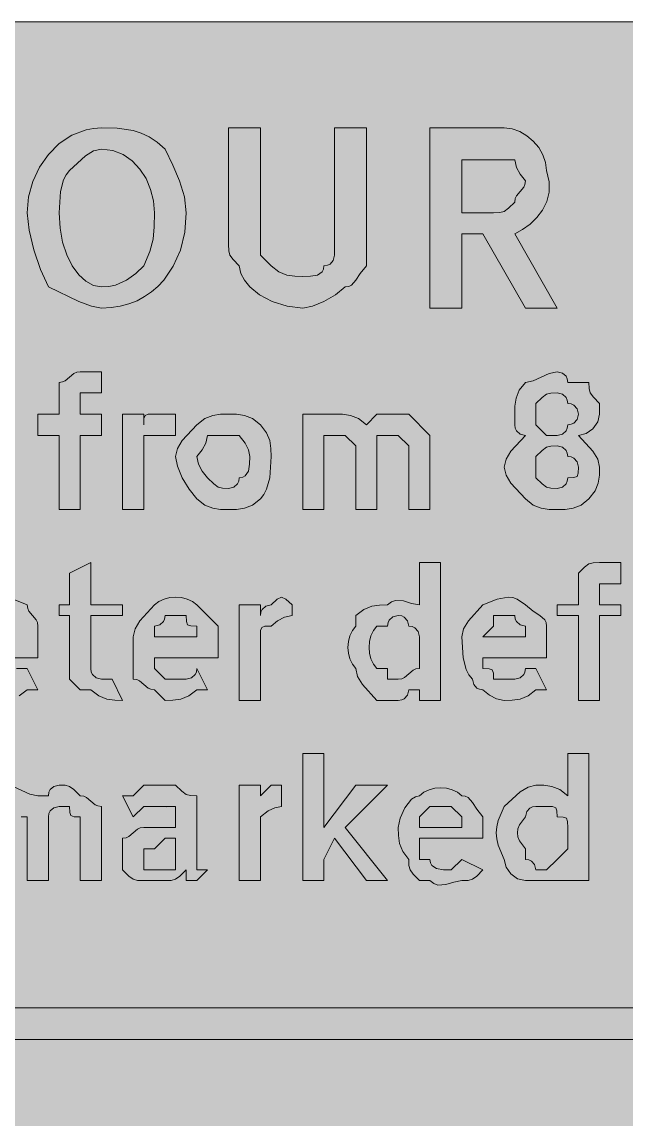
# Model space of a CAD drawing. Header units: metres. Extents: x 10 to 558, y 12 to 260.
# Drawn here: x 215.6 to 284, y 135.7 to 259.9 of the extents above; entities that cross this region are included whole.
import ezdxf

# ---------------------------------------------------------------- set-up
doc = ezdxf.new("R2010")
doc.units = ezdxf.units.M
for name, color, linetype, true_color in [('FILL_BLUE_0000FF', 7, 'Continuous', 0x0000ff), ('FILL_WHITE_FFFFFF', 7, 'Continuous', 0xffffff), ('STROKE_WHITE_FFFFFF', 7, 'Continuous', 0xffffff)]:
    doc.layers.add(name, color=color, linetype=linetype, true_color=true_color)

msp = doc.modelspace()

# ---------------------------------------------------------------- hatches: boundary and pattern name
at = {"layer": 'FILL_BLUE_0000FF', "true_color": 0x0000ff}
h = msp.add_hatch(color=7, dxfattribs=at)
h.dxf.hatch_style = 1
h.paths.add_polyline_path([(551.8, 259.87), (552.54, 259.71), (553.8, 259.17), (554.83, 258.4), (555.75, 257.52), (556.54, 257.02), (557.14, 256.43), (557.56, 255.79), (557.85, 255.12), (558.11, 253.81), (558.15, 252.72), (558.15, 18.72), (558.15, 16.32), (555.75, 13.92), (554.83, 13.04), (553.8, 12.27), (552.54, 11.73), (551.8, 11.57), (550.95, 11.52), (16.95, 11.52), (16.05, 11.54), (15.15, 11.67), (14.25, 12.03), (13.35, 12.72), (12.6, 12.87), (11.83, 13.23), (10.95, 13.92), (10.55, 14.42), (10.26, 15.01), (9.9, 16.32), (9.75, 18.72), (9.75, 252.72), (9.75, 255.12), (9.94, 256), (10.35, 256.77), (10.95, 257.52), (11.83, 258.23), (12.6, 258.72), (13.14, 259.21), (13.3, 259.52), (13.35, 259.92), (16.95, 259.92), (550.95, 259.92), (551.8, 259.87)])
at = {"layer": 'FILL_WHITE_FFFFFF', "true_color": 0xffffff}
h = msp.add_hatch(color=7, dxfattribs=at)
h.dxf.hatch_style = 1
h.paths.add_polyline_path([(228.15, 247.62), (229.05, 247.33), (229.95, 246.91), (230.85, 246.31), (231.75, 245.52), (232.63, 243.72), (233.4, 241.92), (233.94, 240.12), (234.15, 238.32), (233.98, 236.13), (233.49, 234.1), (232.69, 232.27), (231.6, 230.67), (230.95, 229.97), (230.22, 229.36), (229.44, 228.82), (228.58, 228.36), (227.66, 228), (226.69, 227.74), (225.65, 227.58), (224.55, 227.52), (223.44, 227.73), (222, 228.27), (218.55, 229.92), (217.67, 231.91), (216.9, 234.12), (216.36, 236.33), (216.15, 238.32), (216.31, 240.11), (216.79, 241.84), (217.54, 243.47), (218.55, 244.92), (219.78, 246.15), (221.21, 247.09), (222.81, 247.7), (223.66, 247.86), (224.55, 247.92), (226.35, 247.88), (228.15, 247.62)])
h.paths.add_polyline_path([(222.75, 244.77), (220.95, 243.12), (220.55, 242.62), (220.26, 242.03), (219.9, 240.72), (219.75, 238.32), (219.86, 236.58), (220.16, 234.98), (220.64, 233.55), (221.25, 232.32), (221.98, 231.31), (222.79, 230.56), (223.65, 230.08), (224.55, 229.92), (225.4, 229.97), (226.14, 230.13), (227.4, 230.67), (228.43, 231.44), (229.35, 232.32), (230.04, 233.93), (230.4, 235.32), (230.53, 236.71), (230.55, 238.32), (230.44, 239.66), (230.12, 240.96), (229.6, 242.18), (228.9, 243.27), (228.03, 244.19), (227.01, 244.9), (225.84, 245.36), (224.55, 245.52), (223.65, 245.31), (222.75, 244.77)], flags=16)
h = msp.add_hatch(color=7, dxfattribs=at)
h.dxf.hatch_style = 1
h.paths.add_polyline_path([(242.55, 234.72), (242.55, 233.52), (243.75, 232.32), (244.65, 231.63), (245.55, 231.27), (246.45, 231.14), (247.35, 231.12), (248.23, 231.14), (249, 231.27), (249.54, 231.63), (249.7, 231.92), (249.75, 232.32), (250.15, 232.37), (250.44, 232.51), (250.8, 232.92), (250.95, 233.52), (250.95, 234.72), (250.95, 247.92), (254.55, 247.92), (254.55, 234.72), (254.55, 232.32), (253.84, 231.44), (253.35, 230.67), (252.86, 230.13), (252.55, 229.97), (252.15, 229.92), (251.06, 229.04), (249.75, 228.27), (248.44, 227.73), (247.35, 227.52), (245.57, 227.73), (243.9, 228.27), (242.46, 229.04), (241.35, 229.92), (240.75, 230.67), (240.34, 231.44), (240.15, 232.32), (239.46, 233.03), (239.1, 233.52), (238.97, 234.01), (238.95, 234.72), (238.95, 247.92), (242.55, 247.92), (242.55, 234.72)])
h = msp.add_hatch(color=7, dxfattribs=at)
h.dxf.hatch_style = 1
h.paths.add_polyline_path([(270.15, 247.92), (271.05, 247.81), (271.91, 247.51), (272.72, 247.03), (273.45, 246.42), (274.06, 245.69), (274.54, 244.88), (274.84, 244.02), (274.95, 243.12), (275.24, 241.83), (275.23, 240.64), (274.97, 239.58), (274.5, 238.62), (273.86, 237.78), (273.09, 237.04), (272.24, 236.43), (271.35, 235.92), (276.15, 227.52), (272.55, 227.52), (267.75, 235.92), (265.35, 235.92), (265.35, 227.52), (261.75, 227.52), (261.75, 247.92), (270.15, 247.92)])
h.paths.add_polyline_path([(269.66, 238.34), (270.15, 238.47), (270.64, 238.83), (271.35, 239.52), (271.4, 239.92), (271.54, 240.23), (271.95, 240.72), (272.36, 241.21), (272.5, 241.52), (272.55, 241.92), (271.95, 242.67), (271.54, 243.44), (271.35, 244.32), (268.95, 244.32), (265.35, 244.32), (265.35, 238.32), (268.95, 238.32), (269.66, 238.34)], flags=16)
h = msp.add_hatch(color=7, dxfattribs=at)
h.dxf.hatch_style = 1
h.paths.add_polyline_path([(222.15, 204.72), (219.75, 204.72), (219.75, 213.12), (217.35, 213.12), (217.35, 215.52), (219.75, 215.52), (219.75, 217.92), (219.75, 219.12), (220.15, 219.17), (220.46, 219.31), (220.95, 219.72), (221.44, 220.13), (221.75, 220.27), (222.15, 220.32), (223.35, 220.32), (224.55, 220.32), (224.55, 217.92), (223.35, 217.92), (222.15, 217.92), (222.15, 216.72), (222.15, 215.52), (224.55, 215.52), (224.55, 213.12), (222.15, 213.12), (222.15, 204.72)])
h = msp.add_hatch(color=7, dxfattribs=at)
h.dxf.hatch_style = 1
h.paths.add_polyline_path([(280.95, 209.52), (280.93, 208.62), (280.8, 207.72), (280.44, 206.82), (279.75, 205.92), (278.85, 205.23), (277.95, 204.87), (277.05, 204.74), (276.15, 204.72), (275.25, 204.74), (274.35, 204.87), (273.45, 205.23), (272.55, 205.92), (270.9, 207.72), (270.36, 208.62), (270.15, 209.52), (270.36, 210.42), (270.9, 211.32), (272.55, 213.12), (271.95, 213.27), (271.54, 213.63), (271.4, 213.92), (271.35, 214.32), (271.35, 215.52), (271.37, 216.42), (271.5, 217.32), (271.86, 218.22), (272.55, 219.12), (273.45, 219.31), (274.35, 219.72), (275.25, 220.13), (276.15, 220.32), (276.75, 220.17), (277.16, 219.81), (277.3, 219.52), (277.35, 219.12), (279.75, 219.12), (279.77, 218.41), (279.9, 217.92), (280.26, 217.43), (280.95, 216.72), (280.95, 215.52), (280.74, 214.64), (280.2, 213.87), (279.43, 213.33), (278.55, 213.12), (280.2, 211.32), (280.74, 210.42), (280.95, 209.52)])
h.paths.add_polyline_path([(274.46, 211.41), (273.75, 210.72), (273.75, 209.52), (273.75, 208.32), (274.46, 207.63), (274.95, 207.27), (275.44, 207.14), (276.15, 207.12), (276.75, 207.27), (277.16, 207.63), (277.3, 207.92), (277.35, 208.32), (278.04, 208.34), (278.4, 208.47), (278.53, 208.83), (278.55, 209.52), (278.4, 210.12), (278.04, 210.53), (277.75, 210.67), (277.35, 210.72), (277.3, 211.12), (277.16, 211.41), (276.75, 211.77), (276.15, 211.92), (275.44, 211.9), (274.95, 211.77), (274.46, 211.41)], flags=16)
h.paths.add_polyline_path([(277.16, 213.63), (277.3, 213.92), (277.35, 214.32), (277.75, 214.37), (278.04, 214.51), (278.4, 214.92), (278.55, 215.52), (278.4, 216.12), (278.04, 216.53), (277.75, 216.67), (277.35, 216.72), (277.3, 217.12), (277.16, 217.41), (276.75, 217.77), (276.15, 217.92), (275.44, 217.9), (274.95, 217.77), (274.46, 217.41), (273.75, 216.72), (273.75, 215.52), (273.75, 214.32), (274.95, 213.12), (276.15, 213.12), (276.75, 213.27), (277.16, 213.63)], flags=16)
h = msp.add_hatch(color=7, dxfattribs=at)
h.dxf.hatch_style = 1
h.paths.add_polyline_path([(229.37, 215.01), (229.5, 215.37), (229.86, 215.5), (230.55, 215.52), (232.95, 215.52), (232.95, 213.12), (229.35, 213.12), (229.35, 211.92), (229.35, 210.72), (229.35, 204.72), (226.95, 204.72), (226.95, 215.52), (229.35, 215.52), (229.35, 214.32), (229.37, 215.01)])
h = msp.add_hatch(color=7, dxfattribs=at)
h.dxf.hatch_style = 1
h.paths.add_polyline_path([(233.7, 212.52), (235.35, 214.32), (236.25, 215.01), (237.15, 215.37), (238.05, 215.5), (238.95, 215.52), (239.85, 215.5), (240.75, 215.37), (241.65, 215.01), (242.55, 214.32), (243.24, 213.42), (243.6, 212.52), (243.73, 211.62), (243.75, 210.72), (243.6, 208.32), (243.24, 207.01), (242.95, 206.42), (242.55, 205.92), (241.65, 205.23), (240.75, 204.87), (239.85, 204.74), (238.95, 204.72), (238.05, 204.74), (237.15, 204.87), (236.25, 205.23), (235.35, 205.92), (234.47, 207.01), (233.7, 208.32), (233.16, 209.63), (232.95, 210.72), (233.16, 211.62), (233.7, 212.52)])
h.paths.add_polyline_path([(236.36, 212.24), (235.95, 211.47), (235.35, 210.72), (235.54, 209.84), (235.95, 209.07), (236.55, 208.32), (237.26, 207.63), (237.75, 207.27), (238.24, 207.14), (238.95, 207.12), (239.55, 207.27), (239.96, 207.63), (240.1, 207.92), (240.15, 208.32), (240.55, 208.37), (240.84, 208.53), (241.2, 209.07), (241.33, 209.84), (241.35, 210.72), (241.2, 211.47), (240.84, 212.24), (240.15, 213.12), (238.95, 213.12), (236.55, 213.12), (236.36, 212.24)], flags=16)
h = msp.add_hatch(color=7, dxfattribs=at)
h.dxf.hatch_style = 1
h.paths.add_polyline_path([(251.85, 215.5), (252.75, 215.37), (253.65, 215.01), (254.55, 214.32), (255.75, 215.52), (256.95, 215.52), (259.35, 215.52), (261.75, 213.12), (261.75, 211.92), (261.75, 204.72), (259.35, 204.72), (259.35, 211.92), (258.15, 213.12), (256.95, 213.12), (255.75, 213.12), (255.75, 211.92), (255.75, 204.72), (253.35, 204.72), (253.35, 211.92), (252.15, 213.12), (250.95, 213.12), (249.75, 213.12), (249.75, 211.92), (249.75, 204.72), (247.35, 204.72), (247.35, 215.52), (249.75, 215.52), (250.95, 215.52), (251.85, 215.5)])
h = msp.add_hatch(color=7, dxfattribs=at)
h.dxf.hatch_style = 1
h.paths.add_polyline_path([(223.4, 186.32), (223.54, 186.03), (223.95, 185.67), (224.55, 185.52), (225.75, 185.52), (226.95, 183.12), (226.05, 183.14), (225.15, 183.27), (224.25, 183.63), (223.35, 184.32), (222.15, 184.32), (220.95, 185.52), (220.95, 192.72), (219.75, 192.72), (219.75, 193.92), (220.95, 193.92), (220.95, 197.52), (223.35, 198.72), (223.35, 193.92), (226.95, 193.92), (226.95, 192.72), (223.35, 192.72), (223.35, 186.72), (223.4, 186.32)])
h = msp.add_hatch(color=7, dxfattribs=at)
h.dxf.hatch_style = 1
h.paths.add_polyline_path([(258.84, 183.31), (258.55, 183.17), (258.15, 183.12), (255.75, 183.12), (254.1, 184.92), (253.56, 185.82), (253.35, 186.72), (252.96, 187.22), (252.67, 187.81), (252.51, 188.45), (252.45, 189.12), (252.51, 189.79), (252.67, 190.43), (252.96, 191.02), (253.35, 191.52), (253.35, 192.72), (254.25, 193.41), (255.15, 193.77), (256.05, 193.9), (256.95, 193.92), (257.4, 194.26), (257.85, 194.43), (258.75, 194.37), (259.65, 194.09), (260.55, 193.92), (260.55, 198.72), (262.95, 198.72), (262.95, 183.12), (260.55, 183.12), (260.55, 184.32), (259.35, 184.32), (259.2, 183.72), (258.84, 183.31)])
h.paths.add_polyline_path([(258.86, 185.71), (259.35, 186.12), (259.84, 186.53), (260.15, 186.67), (260.55, 186.72), (260.55, 187.92), (260.55, 190.32), (260.4, 190.92), (260.04, 191.33), (259.75, 191.47), (259.35, 191.52), (259.2, 192.12), (258.84, 192.53), (258.55, 192.67), (258.15, 192.72), (257.55, 192.57), (257.14, 192.21), (257, 191.92), (256.95, 191.52), (255.75, 191.52), (255.36, 191.02), (255.07, 190.43), (254.91, 189.79), (254.85, 189.12), (254.91, 188.45), (255.07, 187.81), (255.36, 187.22), (255.75, 186.72), (256.95, 186.72), (256.95, 185.52), (258.15, 185.52), (258.55, 185.57), (258.86, 185.71)], flags=16)
h = msp.add_hatch(color=7, dxfattribs=at)
h.dxf.hatch_style = 1
h.paths.add_polyline_path([(280.95, 183.12), (278.55, 183.12), (278.55, 192.72), (276.15, 192.72), (276.15, 193.92), (278.55, 193.92), (278.55, 196.32), (278.55, 197.52), (279.26, 198.21), (279.75, 198.57), (280.24, 198.7), (280.95, 198.72), (282.15, 198.72), (283.35, 198.72), (283.35, 196.32), (282.15, 196.32), (280.95, 196.32), (280.95, 195.12), (280.95, 193.92), (283.35, 193.92), (283.35, 192.72), (280.95, 192.72), (280.95, 183.12)])
h = msp.add_hatch(color=7, dxfattribs=at)
h.dxf.hatch_style = 1
h.paths.add_polyline_path([(211.84, 183.31), (211.35, 183.72), (210.86, 184.13), (210.55, 184.27), (210.15, 184.32), (208.95, 185.52), (208.55, 186.02), (208.26, 186.61), (207.9, 187.92), (207.75, 190.32), (208.46, 191.22), (208.95, 192.12), (209.44, 193.02), (210.15, 193.92), (211.76, 194.59), (212.47, 194.76), (213.15, 194.82), (213.83, 194.76), (214.54, 194.59), (216.15, 193.92), (216.2, 193.52), (216.34, 193.21), (216.75, 192.72), (217.16, 192.23), (217.3, 191.92), (217.35, 191.52), (217.35, 187.92), (210.15, 187.92), (211.35, 186.72), (211.35, 185.52), (213.75, 185.52), (214.44, 185.54), (214.8, 185.67), (214.93, 186.03), (214.95, 186.72), (216.15, 186.72), (217.35, 184.32), (216.15, 184.32), (215.25, 183.63), (214.35, 183.27), (213.45, 183.14), (212.55, 183.12), (212.15, 183.17), (211.84, 183.31)])
h.paths.add_polyline_path([(214.95, 191.52), (213.75, 192.72), (211.35, 192.72), (211.35, 191.52), (210.15, 190.32), (214.95, 190.32), (214.95, 191.52)], flags=16)
h = msp.add_hatch(color=7, dxfattribs=at)
h.dxf.hatch_style = 1
h.paths.add_polyline_path([(230.15, 184.37), (229.84, 184.51), (229.35, 184.92), (228.86, 185.33), (228.55, 185.47), (228.15, 185.52), (228.15, 190.32), (228.36, 191.22), (228.9, 192.12), (230.55, 193.92), (231.05, 194.31), (231.64, 194.59), (232.28, 194.76), (232.95, 194.82), (233.62, 194.76), (234.26, 194.59), (234.85, 194.31), (235.35, 193.92), (237.75, 191.52), (237.75, 187.92), (230.55, 187.92), (230.55, 186.72), (231.75, 185.52), (234.15, 185.52), (234.75, 185.67), (235.16, 186.03), (235.3, 186.32), (235.35, 186.72), (236.55, 184.32), (235.35, 184.32), (234.45, 183.63), (233.55, 183.27), (232.65, 183.14), (231.75, 183.12), (230.55, 184.32), (230.15, 184.37)])
h.paths.add_polyline_path([(235.35, 191.52), (234.66, 191.54), (234.3, 191.67), (234.17, 192.03), (234.15, 192.72), (231.75, 192.72), (231.7, 192.32), (231.56, 192.03), (231.15, 191.67), (230.55, 191.52), (230.55, 190.32), (235.35, 190.32), (235.35, 191.52)], flags=16)
h = msp.add_hatch(color=7, dxfattribs=at)
h.dxf.hatch_style = 1
h.paths.add_polyline_path([(242.6, 193.12), (242.74, 193.41), (243.15, 193.77), (243.75, 193.92), (244.46, 194.59), (244.95, 194.82), (245.44, 194.59), (246.15, 193.92), (246.15, 192.72), (245.27, 192.53), (244.5, 192.12), (243.75, 191.52), (243.06, 191.5), (242.7, 191.37), (242.57, 191.01), (242.55, 190.32), (242.55, 183.12), (240.15, 183.12), (240.15, 193.92), (242.55, 193.92), (242.55, 192.72), (242.6, 193.12)])
h = msp.add_hatch(color=7, dxfattribs=at)
h.dxf.hatch_style = 1
h.paths.add_polyline_path([(268.5, 183.72), (267.75, 184.32), (267.35, 184.37), (267.06, 184.51), (266.7, 184.92), (266.55, 185.52), (266.15, 186.02), (265.86, 186.61), (265.5, 187.92), (265.35, 190.32), (265.56, 191.22), (266.1, 192.12), (267.75, 193.92), (269.34, 194.59), (270.6, 194.82), (271.14, 194.76), (271.63, 194.59), (272.55, 193.92), (273.43, 193.21), (274.2, 192.72), (274.74, 192.23), (274.9, 191.92), (274.95, 191.52), (274.95, 187.92), (267.75, 187.92), (267.75, 186.72), (268.44, 186.7), (268.8, 186.57), (268.93, 186.21), (268.95, 185.52), (271.35, 185.52), (271.95, 185.67), (272.36, 186.03), (272.5, 186.32), (272.55, 186.72), (273.75, 186.72), (274.95, 184.32), (273.75, 184.32), (272.85, 183.63), (271.95, 183.27), (271.05, 183.14), (270.15, 183.12), (269.27, 183.31), (268.5, 183.72)])
h.paths.add_polyline_path([(272.55, 191.52), (271.95, 191.67), (271.54, 192.03), (271.4, 192.32), (271.35, 192.72), (268.95, 192.72), (268.95, 191.52), (267.75, 190.32), (272.55, 190.32), (272.55, 191.52)], flags=16)
h = msp.add_hatch(color=7, dxfattribs=at)
h.dxf.hatch_style = 1
h.paths.add_polyline_path([(253.35, 173.52), (256.95, 173.52), (252.15, 168.72), (256.95, 162.72), (254.55, 162.72), (250.95, 167.52), (249.75, 165.12), (249.75, 162.72), (247.35, 162.72), (247.35, 177.12), (249.75, 177.12), (249.75, 168.72), (253.35, 173.52)])
h = msp.add_hatch(color=7, dxfattribs=at)
h.dxf.hatch_style = 1
h.paths.add_polyline_path([(273.75, 162.72), (272.55, 162.72), (271.67, 162.93), (270.9, 163.47), (270.36, 164.24), (270.15, 165.12), (269.47, 166.73), (269.31, 167.44), (269.25, 168.12), (269.31, 168.8), (269.47, 169.51), (270.15, 171.12), (271.95, 172.77), (272.85, 173.31), (273.75, 173.52), (274.65, 173.5), (275.55, 173.37), (276.45, 173.01), (277.35, 172.32), (277.35, 177.12), (279.75, 177.12), (279.75, 162.72), (277.35, 162.72), (276.15, 162.72), (274.95, 162.72), (273.75, 162.72)])
h.paths.add_polyline_path([(277.35, 166.32), (277.35, 168.72), (277.33, 169.41), (277.2, 169.77), (276.84, 169.9), (276.15, 169.92), (276.13, 170.61), (276, 170.97), (275.64, 171.1), (274.95, 171.12), (273.75, 171.12), (273.35, 171.07), (273.06, 170.93), (272.7, 170.52), (272.55, 169.92), (271.87, 169.02), (271.71, 168.57), (271.65, 168.12), (271.71, 167.67), (271.87, 167.22), (272.55, 166.32), (272.55, 165.12), (272.95, 165.07), (273.24, 164.93), (273.6, 164.52), (273.75, 163.92), (274.95, 163.92), (276.15, 165.12), (277.35, 166.32)], flags=16)
h = msp.add_hatch(color=7, dxfattribs=at)
h.dxf.hatch_style = 1
h.paths.add_polyline_path([(214.65, 173.33), (215.55, 172.92), (216.45, 172.51), (217.35, 172.32), (218.55, 172.32), (218.6, 172.72), (218.74, 173.01), (219.15, 173.37), (219.75, 173.52), (220.46, 173.5), (220.95, 173.37), (221.44, 173.01), (222.15, 172.32), (222.55, 172.27), (222.86, 172.13), (223.35, 171.72), (223.84, 171.31), (224.15, 171.17), (224.55, 171.12), (224.55, 169.92), (224.55, 162.72), (222.15, 162.72), (222.15, 169.92), (221.46, 169.94), (221.1, 170.07), (220.97, 170.43), (220.95, 171.12), (219.75, 171.12), (219.15, 170.97), (218.74, 170.61), (218.6, 170.32), (218.55, 169.92), (218.55, 168.72), (218.55, 162.72), (216.15, 162.72), (216.15, 169.92), (215.46, 169.94), (215.1, 170.07), (214.97, 170.43), (214.95, 171.12), (213.75, 171.12), (212.55, 169.92), (212.55, 168.72), (212.55, 162.72), (210.15, 162.72), (210.15, 173.52), (212.55, 173.52), (213.75, 173.52), (214.65, 173.33)])
h = msp.add_hatch(color=7, dxfattribs=at)
h.dxf.hatch_style = 1
h.paths.add_polyline_path([(229.35, 173.52), (230.55, 173.52), (232.95, 173.52), (233.66, 172.83), (234.15, 172.47), (234.64, 172.34), (235.35, 172.32), (235.35, 171.12), (235.35, 168.72), (235.35, 165.12), (235.35, 163.92), (236.55, 163.92), (235.35, 162.72), (234.15, 162.72), (234.15, 163.92), (233.44, 163.23), (232.95, 162.87), (232.46, 162.74), (231.75, 162.72), (230.55, 162.72), (229.35, 162.72), (228.64, 162.74), (228.15, 162.87), (227.66, 163.23), (226.95, 163.92), (226.95, 165.12), (226.95, 167.52), (227.35, 167.57), (227.66, 167.71), (228.15, 168.12), (228.64, 168.53), (228.95, 168.67), (229.35, 168.72), (230.55, 168.72), (231.75, 168.72), (232.95, 168.72), (232.95, 169.92), (232.95, 171.12), (231.75, 171.12), (230.55, 171.12), (229.35, 171.12), (228.15, 169.92), (226.95, 172.32), (228.15, 172.32), (229.35, 173.52)])
h.paths.add_polyline_path([(232.95, 163.92), (232.95, 165.12), (232.95, 167.52), (231.75, 167.52), (230.55, 166.32), (229.35, 166.32), (229.35, 165.12), (229.35, 163.92), (230.55, 163.92), (231.75, 163.92), (232.95, 163.92)], flags=16)
h = msp.add_hatch(color=7, dxfattribs=at)
h.dxf.hatch_style = 1
h.paths.add_polyline_path([(243.75, 173.52), (244.95, 173.52), (244.95, 171.12), (244.2, 170.97), (243.43, 170.61), (242.55, 169.92), (242.55, 168.72), (242.55, 162.72), (240.15, 162.72), (240.15, 173.52), (242.55, 173.52), (242.55, 172.32), (243.75, 173.52)])
h = msp.add_hatch(color=7, dxfattribs=at)
h.dxf.hatch_style = 1
h.paths.add_polyline_path([(259.86, 163.43), (259.5, 163.92), (259.37, 164.41), (259.35, 165.12), (258.66, 166.02), (258.3, 166.92), (258.17, 167.82), (258.15, 168.72), (258.36, 169.79), (258.9, 170.97), (259.67, 171.93), (260.1, 172.21), (260.55, 172.32), (261.05, 172.71), (261.64, 172.99), (262.28, 173.16), (262.95, 173.22), (263.62, 173.16), (264.26, 172.99), (264.85, 172.71), (265.35, 172.32), (265.75, 172.27), (266.06, 172.11), (266.55, 171.57), (267.04, 170.8), (267.75, 169.92), (267.75, 167.52), (260.55, 167.52), (260.55, 165.12), (261.75, 165.12), (261.8, 164.72), (261.96, 164.43), (262.5, 164.07), (263.27, 163.94), (264.15, 163.92), (265.35, 165.12), (267.75, 163.92), (267.04, 163.23), (266.55, 162.87), (266.06, 162.74), (265.35, 162.72), (264.45, 162.55), (263.55, 162.27), (262.65, 162.21), (262.2, 162.38), (261.75, 162.72), (260.55, 162.72), (259.86, 163.43)])
h.paths.add_polyline_path([(265.35, 169.92), (264.15, 171.12), (261.75, 171.12), (260.55, 169.92), (260.55, 168.72), (265.35, 168.72), (265.35, 169.92)], flags=16)
h = msp.add_hatch(color=7, dxfattribs=at)
h.dxf.hatch_style = 1
h.paths.add_polyline_path([(495.75, 148.32), (490.95, 153.12), (498.15, 153.12), (505.35, 145.92), (498.15, 139.92), (490.95, 139.92), (495.75, 144.72), (62.55, 144.72), (62.55, 148.32), (495.75, 148.32)])

# ---------------------------------------------------------------- linework, layer by layer
at = {"layer": 'FILL_BLUE_0000FF', "lineweight": 0, "true_color": 0x0000ff}
msp.add_lwpolyline([(16.95, 259.92), (550.95, 259.92)], dxfattribs=at)
at = {"layer": 'FILL_WHITE_FFFFFF', "lineweight": 0, "true_color": 0xffffff}
for points in [[(228.15, 247.62), (229.05, 247.33), (229.95, 246.91), (230.85, 246.31), (231.75, 245.52), (232.63, 243.72), (233.4, 241.92), (233.94, 240.12), (234.15, 238.32), (233.98, 236.13), (233.49, 234.1), (232.69, 232.27), (231.6, 230.67), (230.95, 229.97), (230.22, 229.36), (229.44, 228.82), (228.58, 228.36), (227.66, 228), (226.69, 227.74), (225.65, 227.58), (224.55, 227.52), (223.44, 227.73), (222, 228.27), (218.55, 229.92), (217.67, 231.91), (216.9, 234.12), (216.36, 236.33), (216.15, 238.32), (216.31, 240.11), (216.79, 241.84), (217.54, 243.47), (218.55, 244.92), (219.78, 246.15), (221.21, 247.09), (222.81, 247.7), (223.66, 247.86), (224.55, 247.92), (226.35, 247.88)], [(242.55, 234.72), (242.55, 233.52), (243.75, 232.32), (244.65, 231.63), (245.55, 231.27), (246.45, 231.14), (247.35, 231.12), (248.23, 231.14), (249, 231.27), (249.54, 231.63), (249.7, 231.92), (249.75, 232.32), (250.15, 232.37), (250.44, 232.51), (250.8, 232.92), (250.95, 233.52), (250.95, 234.72), (250.95, 247.92), (254.55, 247.92), (254.55, 234.72), (254.55, 232.32), (253.84, 231.44), (253.35, 230.67), (252.86, 230.13), (252.55, 229.97), (252.15, 229.92), (251.06, 229.04), (249.75, 228.27), (248.44, 227.73), (247.35, 227.52), (245.57, 227.73), (243.9, 228.27), (242.46, 229.04), (241.35, 229.92), (240.75, 230.67), (240.34, 231.44), (240.15, 232.32), (239.46, 233.03), (239.1, 233.52), (238.97, 234.01), (238.95, 234.72), (238.95, 247.92), (242.55, 247.92)], [(270.15, 247.92), (271.05, 247.81), (271.91, 247.51), (272.72, 247.03), (273.45, 246.42), (274.06, 245.69), (274.54, 244.88), (274.84, 244.02), (274.95, 243.12), (275.24, 241.83), (275.23, 240.64), (274.97, 239.58), (274.5, 238.62), (273.86, 237.78), (273.09, 237.04), (272.24, 236.43), (271.35, 235.92), (276.15, 227.52), (272.55, 227.52), (267.75, 235.92), (265.35, 235.92), (265.35, 227.52), (261.75, 227.52), (261.75, 247.92)], [(222.75, 244.77), (220.95, 243.12), (220.55, 242.62), (220.26, 242.03), (219.9, 240.72), (219.75, 238.32), (219.86, 236.58), (220.16, 234.98), (220.64, 233.55), (221.25, 232.32), (221.98, 231.31), (222.79, 230.56), (223.65, 230.08), (224.55, 229.92), (225.4, 229.97), (226.14, 230.13), (227.4, 230.67), (228.43, 231.44), (229.35, 232.32), (230.04, 233.93), (230.4, 235.32), (230.53, 236.71), (230.55, 238.32), (230.44, 239.66), (230.12, 240.96), (229.6, 242.18), (228.9, 243.27), (228.03, 244.19), (227.01, 244.9), (225.84, 245.36), (224.55, 245.52), (223.65, 245.31)], [(269.66, 238.34), (270.15, 238.47), (270.64, 238.83), (271.35, 239.52), (271.4, 239.92), (271.54, 240.23), (271.95, 240.72), (272.36, 241.21), (272.5, 241.52), (272.55, 241.92), (271.95, 242.67), (271.54, 243.44), (271.35, 244.32), (268.95, 244.32), (265.35, 244.32), (265.35, 238.32), (268.95, 238.32)], [(222.15, 204.72), (219.75, 204.72), (219.75, 213.12), (217.35, 213.12), (217.35, 215.52), (219.75, 215.52), (219.75, 217.92), (219.75, 219.12), (220.15, 219.17), (220.46, 219.31), (220.95, 219.72), (221.44, 220.13), (221.75, 220.27), (222.15, 220.32), (223.35, 220.32), (224.55, 220.32), (224.55, 217.92), (223.35, 217.92), (222.15, 217.92), (222.15, 216.72), (222.15, 215.52), (224.55, 215.52), (224.55, 213.12), (222.15, 213.12)], [(280.95, 209.52), (280.93, 208.62), (280.8, 207.72), (280.44, 206.82), (279.75, 205.92), (278.85, 205.23), (277.95, 204.87), (277.05, 204.74), (276.15, 204.72), (275.25, 204.74), (274.35, 204.87), (273.45, 205.23), (272.55, 205.92), (270.9, 207.72), (270.36, 208.62), (270.15, 209.52), (270.36, 210.42), (270.9, 211.32), (272.55, 213.12), (271.95, 213.27), (271.54, 213.63), (271.4, 213.92), (271.35, 214.32), (271.35, 215.52), (271.37, 216.42), (271.5, 217.32), (271.86, 218.22), (272.55, 219.12), (273.45, 219.31), (274.35, 219.72), (275.25, 220.13), (276.15, 220.32), (276.75, 220.17), (277.16, 219.81), (277.3, 219.52), (277.35, 219.12), (279.75, 219.12), (279.77, 218.41), (279.9, 217.92), (280.26, 217.43), (280.95, 216.72), (280.95, 215.52), (280.74, 214.64), (280.2, 213.87), (279.43, 213.33), (278.55, 213.12), (280.2, 211.32), (280.74, 210.42)], [(277.16, 213.63), (277.3, 213.92), (277.35, 214.32), (277.75, 214.37), (278.04, 214.51), (278.4, 214.92), (278.55, 215.52), (278.4, 216.12), (278.04, 216.53), (277.75, 216.67), (277.35, 216.72), (277.3, 217.12), (277.16, 217.41), (276.75, 217.77), (276.15, 217.92), (275.44, 217.9), (274.95, 217.77), (274.46, 217.41), (273.75, 216.72), (273.75, 215.52), (273.75, 214.32), (274.95, 213.12), (276.15, 213.12), (276.75, 213.27)], [(229.37, 215.01), (229.5, 215.37), (229.86, 215.5), (230.55, 215.52), (232.95, 215.52), (232.95, 213.12), (229.35, 213.12), (229.35, 211.92), (229.35, 210.72), (229.35, 204.72), (226.95, 204.72), (226.95, 215.52), (229.35, 215.52), (229.35, 214.32)], [(233.7, 212.52), (235.35, 214.32), (236.25, 215.01), (237.15, 215.37), (238.05, 215.5), (238.95, 215.52), (239.85, 215.5), (240.75, 215.37), (241.65, 215.01), (242.55, 214.32), (243.24, 213.42), (243.6, 212.52), (243.73, 211.62), (243.75, 210.72), (243.6, 208.32), (243.24, 207.01), (242.95, 206.42), (242.55, 205.92), (241.65, 205.23), (240.75, 204.87), (239.85, 204.74), (238.95, 204.72), (238.05, 204.74), (237.15, 204.87), (236.25, 205.23), (235.35, 205.92), (234.47, 207.01), (233.7, 208.32), (233.16, 209.63), (232.95, 210.72), (233.16, 211.62)], [(251.85, 215.5), (252.75, 215.37), (253.65, 215.01), (254.55, 214.32), (255.75, 215.52), (256.95, 215.52), (259.35, 215.52), (261.75, 213.12), (261.75, 211.92), (261.75, 204.72), (259.35, 204.72), (259.35, 211.92), (258.15, 213.12), (256.95, 213.12), (255.75, 213.12), (255.75, 211.92), (255.75, 204.72), (253.35, 204.72), (253.35, 211.92), (252.15, 213.12), (250.95, 213.12), (249.75, 213.12), (249.75, 211.92), (249.75, 204.72), (247.35, 204.72), (247.35, 215.52), (249.75, 215.52), (250.95, 215.52)], [(236.36, 212.24), (235.95, 211.47), (235.35, 210.72), (235.54, 209.84), (235.95, 209.07), (236.55, 208.32), (237.26, 207.63), (237.75, 207.27), (238.24, 207.14), (238.95, 207.12), (239.55, 207.27), (239.96, 207.63), (240.1, 207.92), (240.15, 208.32), (240.55, 208.37), (240.84, 208.53), (241.2, 209.07), (241.33, 209.84), (241.35, 210.72), (241.2, 211.47), (240.84, 212.24), (240.15, 213.12), (238.95, 213.12), (236.55, 213.12)], [(274.46, 211.41), (273.75, 210.72), (273.75, 209.52), (273.75, 208.32), (274.46, 207.63), (274.95, 207.27), (275.44, 207.14), (276.15, 207.12), (276.75, 207.27), (277.16, 207.63), (277.3, 207.92), (277.35, 208.32), (278.04, 208.34), (278.4, 208.47), (278.53, 208.83), (278.55, 209.52), (278.4, 210.12), (278.04, 210.53), (277.75, 210.67), (277.35, 210.72), (277.3, 211.12), (277.16, 211.41), (276.75, 211.77), (276.15, 211.92), (275.44, 211.9), (274.95, 211.77)], [(223.4, 186.32), (223.54, 186.03), (223.95, 185.67), (224.55, 185.52), (225.75, 185.52), (226.95, 183.12), (226.05, 183.14), (225.15, 183.27), (224.25, 183.63), (223.35, 184.32), (222.15, 184.32), (220.95, 185.52), (220.95, 192.72), (219.75, 192.72), (219.75, 193.92), (220.95, 193.92), (220.95, 197.52), (223.35, 198.72), (223.35, 193.92), (226.95, 193.92), (226.95, 192.72), (223.35, 192.72), (223.35, 186.72)], [(258.84, 183.31), (258.55, 183.17), (258.15, 183.12), (255.75, 183.12), (254.1, 184.92), (253.56, 185.82), (253.35, 186.72), (252.96, 187.22), (252.67, 187.81), (252.51, 188.45), (252.45, 189.12), (252.51, 189.79), (252.67, 190.43), (252.96, 191.02), (253.35, 191.52), (253.35, 192.72), (254.25, 193.41), (255.15, 193.77), (256.05, 193.9), (256.95, 193.92), (257.4, 194.26), (257.85, 194.43), (258.75, 194.37), (259.65, 194.09), (260.55, 193.92), (260.55, 198.72), (262.95, 198.72), (262.95, 183.12), (260.55, 183.12), (260.55, 184.32), (259.35, 184.32), (259.2, 183.72)], [(280.95, 183.12), (278.55, 183.12), (278.55, 192.72), (276.15, 192.72), (276.15, 193.92), (278.55, 193.92), (278.55, 196.32), (278.55, 197.52), (279.26, 198.21), (279.75, 198.57), (280.24, 198.7), (280.95, 198.72), (282.15, 198.72), (283.35, 198.72), (283.35, 196.32), (282.15, 196.32), (280.95, 196.32), (280.95, 195.12), (280.95, 193.92), (283.35, 193.92), (283.35, 192.72), (280.95, 192.72)], [(230.15, 184.37), (229.84, 184.51), (229.35, 184.92), (228.86, 185.33), (228.55, 185.47), (228.15, 185.52), (228.15, 190.32), (228.36, 191.22), (228.9, 192.12), (230.55, 193.92), (231.05, 194.31), (231.64, 194.59), (232.28, 194.76), (232.95, 194.82), (233.62, 194.76), (234.26, 194.59), (234.85, 194.31), (235.35, 193.92), (237.75, 191.52), (237.75, 187.92), (230.55, 187.92), (230.55, 186.72), (231.75, 185.52), (234.15, 185.52), (234.75, 185.67), (235.16, 186.03), (235.3, 186.32), (235.35, 186.72), (236.55, 184.32), (235.35, 184.32), (234.45, 183.63), (233.55, 183.27), (232.65, 183.14), (231.75, 183.12), (230.55, 184.32)], [(242.6, 193.12), (242.74, 193.41), (243.15, 193.77), (243.75, 193.92), (244.46, 194.59), (244.95, 194.82), (245.44, 194.59), (246.15, 193.92), (246.15, 192.72), (245.27, 192.53), (244.5, 192.12), (243.75, 191.52), (243.06, 191.5), (242.7, 191.37), (242.57, 191.01), (242.55, 190.32), (242.55, 183.12), (240.15, 183.12), (240.15, 193.92), (242.55, 193.92), (242.55, 192.72)], [(268.5, 183.72), (267.75, 184.32), (267.35, 184.37), (267.06, 184.51), (266.7, 184.92), (266.55, 185.52), (266.15, 186.02), (265.86, 186.61), (265.5, 187.92), (265.35, 190.32), (265.56, 191.22), (266.1, 192.12), (267.75, 193.92), (269.34, 194.59), (270.6, 194.82), (271.14, 194.76), (271.63, 194.59), (272.55, 193.92), (273.43, 193.21), (274.2, 192.72), (274.74, 192.23), (274.9, 191.92), (274.95, 191.52), (274.95, 187.92), (267.75, 187.92), (267.75, 186.72), (268.44, 186.7), (268.8, 186.57), (268.93, 186.21), (268.95, 185.52), (271.35, 185.52), (271.95, 185.67), (272.36, 186.03), (272.5, 186.32), (272.55, 186.72), (273.75, 186.72), (274.95, 184.32), (273.75, 184.32), (272.85, 183.63), (271.95, 183.27), (271.05, 183.14), (270.15, 183.12), (269.27, 183.31)], [(235.35, 191.52), (234.66, 191.54), (234.3, 191.67), (234.17, 192.03), (234.15, 192.72), (231.75, 192.72), (231.7, 192.32), (231.56, 192.03), (231.15, 191.67), (230.55, 191.52), (230.55, 190.32), (235.35, 190.32)], [(258.86, 185.71), (259.35, 186.12), (259.84, 186.53), (260.15, 186.67), (260.55, 186.72), (260.55, 187.92), (260.55, 190.32), (260.4, 190.92), (260.04, 191.33), (259.75, 191.47), (259.35, 191.52), (259.2, 192.12), (258.84, 192.53), (258.55, 192.67), (258.15, 192.72), (257.55, 192.57), (257.14, 192.21), (257, 191.92), (256.95, 191.52), (255.75, 191.52), (255.36, 191.02), (255.07, 190.43), (254.91, 189.79), (254.85, 189.12), (254.91, 188.45), (255.07, 187.81), (255.36, 187.22), (255.75, 186.72), (256.95, 186.72), (256.95, 185.52), (258.15, 185.52), (258.55, 185.57)], [(272.55, 191.52), (271.95, 191.67), (271.54, 192.03), (271.4, 192.32), (271.35, 192.72), (268.95, 192.72), (268.95, 191.52), (267.75, 190.32), (272.55, 190.32)], [(253.35, 173.52), (256.95, 173.52), (252.15, 168.72), (256.95, 162.72), (254.55, 162.72), (250.95, 167.52), (249.75, 165.12), (249.75, 162.72), (247.35, 162.72), (247.35, 177.12), (249.75, 177.12), (249.75, 168.72)], [(273.75, 162.72), (272.55, 162.72), (271.67, 162.93), (270.9, 163.47), (270.36, 164.24), (270.15, 165.12), (269.47, 166.73), (269.31, 167.44), (269.25, 168.12), (269.31, 168.8), (269.47, 169.51), (270.15, 171.12), (271.95, 172.77), (272.85, 173.31), (273.75, 173.52), (274.65, 173.5), (275.55, 173.37), (276.45, 173.01), (277.35, 172.32), (277.35, 177.12), (279.75, 177.12), (279.75, 162.72), (277.35, 162.72), (276.15, 162.72), (274.95, 162.72)], [(229.35, 173.52), (230.55, 173.52), (232.95, 173.52), (233.66, 172.83), (234.15, 172.47), (234.64, 172.34), (235.35, 172.32), (235.35, 171.12), (235.35, 168.72), (235.35, 165.12), (235.35, 163.92), (236.55, 163.92), (235.35, 162.72), (234.15, 162.72), (234.15, 163.92), (233.44, 163.23), (232.95, 162.87), (232.46, 162.74), (231.75, 162.72), (230.55, 162.72), (229.35, 162.72), (228.64, 162.74), (228.15, 162.87), (227.66, 163.23), (226.95, 163.92), (226.95, 165.12), (226.95, 167.52), (227.35, 167.57), (227.66, 167.71), (228.15, 168.12), (228.64, 168.53), (228.95, 168.67), (229.35, 168.72), (230.55, 168.72), (231.75, 168.72), (232.95, 168.72), (232.95, 169.92), (232.95, 171.12), (231.75, 171.12), (230.55, 171.12), (229.35, 171.12), (228.15, 169.92), (226.95, 172.32), (228.15, 172.32)], [(243.75, 173.52), (244.95, 173.52), (244.95, 171.12), (244.2, 170.97), (243.43, 170.61), (242.55, 169.92), (242.55, 168.72), (242.55, 162.72), (240.15, 162.72), (240.15, 173.52), (242.55, 173.52), (242.55, 172.32)], [(259.86, 163.43), (259.5, 163.92), (259.37, 164.41), (259.35, 165.12), (258.66, 166.02), (258.3, 166.92), (258.17, 167.82), (258.15, 168.72), (258.36, 169.79), (258.9, 170.97), (259.67, 171.93), (260.1, 172.21), (260.55, 172.32), (261.05, 172.71), (261.64, 172.99), (262.28, 173.16), (262.95, 173.22), (263.62, 173.16), (264.26, 172.99), (264.85, 172.71), (265.35, 172.32), (265.75, 172.27), (266.06, 172.11), (266.55, 171.57), (267.04, 170.8), (267.75, 169.92), (267.75, 167.52), (260.55, 167.52), (260.55, 165.12), (261.75, 165.12), (261.8, 164.72), (261.96, 164.43), (262.5, 164.07), (263.27, 163.94), (264.15, 163.92), (265.35, 165.12), (267.75, 163.92), (267.04, 163.23), (266.55, 162.87), (266.06, 162.74), (265.35, 162.72), (264.45, 162.55), (263.55, 162.27), (262.65, 162.21), (262.2, 162.38), (261.75, 162.72), (260.55, 162.72)], [(265.35, 169.92), (264.15, 171.12), (261.75, 171.12), (260.55, 169.92), (260.55, 168.72), (265.35, 168.72)], [(277.35, 166.32), (277.35, 168.72), (277.33, 169.41), (277.2, 169.77), (276.84, 169.9), (276.15, 169.92), (276.13, 170.61), (276, 170.97), (275.64, 171.1), (274.95, 171.12), (273.75, 171.12), (273.35, 171.07), (273.06, 170.93), (272.7, 170.52), (272.55, 169.92), (271.87, 169.02), (271.71, 168.57), (271.65, 168.12), (271.71, 167.67), (271.87, 167.22), (272.55, 166.32), (272.55, 165.12), (272.95, 165.07), (273.24, 164.93), (273.6, 164.52), (273.75, 163.92), (274.95, 163.92), (276.15, 165.12)], [(232.95, 163.92), (232.95, 165.12), (232.95, 167.52), (231.75, 167.52), (230.55, 166.32), (229.35, 166.32), (229.35, 165.12), (229.35, 163.92), (230.55, 163.92), (231.75, 163.92)], [(495.75, 148.32), (490.95, 153.12), (498.15, 153.12), (505.35, 145.92), (498.15, 139.92), (490.95, 139.92), (495.75, 144.72), (62.55, 144.72), (62.55, 148.32)]]:
    msp.add_lwpolyline(points, close=True, dxfattribs=at)
for points in [[(214.54, 194.59), (216.15, 193.92), (216.2, 193.52), (216.34, 193.21), (216.75, 192.72), (217.16, 192.23), (217.3, 191.92), (217.35, 191.52), (217.35, 187.92), (210.15, 187.92)], [(214.95, 186.72), (216.15, 186.72), (217.35, 184.32), (216.15, 184.32), (215.25, 183.63)], [(214.65, 173.33), (215.55, 172.92), (216.45, 172.51), (217.35, 172.32), (218.55, 172.32), (218.6, 172.72), (218.74, 173.01), (219.15, 173.37), (219.75, 173.52), (220.46, 173.5), (220.95, 173.37), (221.44, 173.01), (222.15, 172.32), (222.55, 172.27), (222.86, 172.13), (223.35, 171.72), (223.84, 171.31), (224.15, 171.17), (224.55, 171.12), (224.55, 169.92), (224.55, 162.72), (222.15, 162.72), (222.15, 169.92), (221.46, 169.94), (221.1, 170.07), (220.97, 170.43), (220.95, 171.12), (219.75, 171.12), (219.15, 170.97), (218.74, 170.61), (218.6, 170.32), (218.55, 169.92), (218.55, 168.72), (218.55, 162.72), (216.15, 162.72), (216.15, 169.92), (215.46, 169.94)]]:
    msp.add_lwpolyline(points, dxfattribs=at)
at = {"layer": 'STROKE_WHITE_FFFFFF', "lineweight": 0, "true_color": 0xffffff}
for points in [[(261.75, 227.52), (261.75, 247.92)], [(231.95, 170.96), (231.95, 170.96)], [(231.95, 170.96), (231.95, 170.96)], [(231.95, 170.96), (231.95, 170.96)]]:
    msp.add_lwpolyline(points, dxfattribs=at)

doc.saveas('drawing.dxf')
